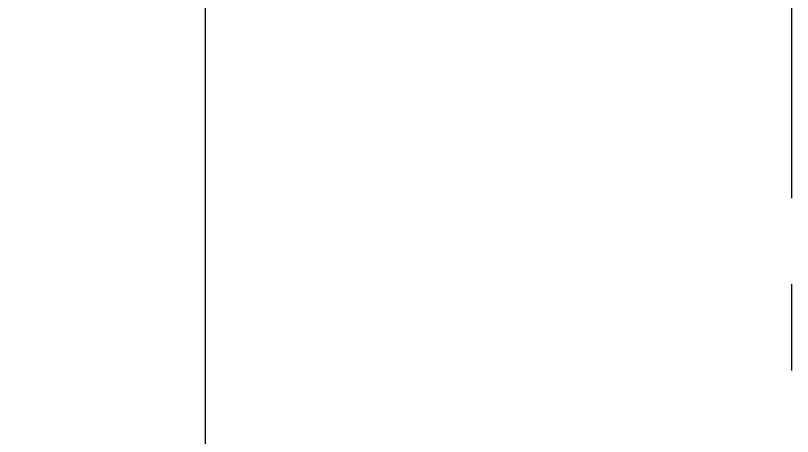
# Model space of a CAD drawing. Extents: x 1661 to 2451, y 0 to 579.
# Drawn here: x 2144.65 to 2167.18, y 285.48 to 297.68 of the extents above; entities that cross this region are included whole.
import ezdxf

# ---------------------------------------------------------------- set-up
doc = ezdxf.new("R2010")
doc.units = 0
doc.header["$LTSCALE"] = 10
doc.header["$MEASUREMENT"] = 0
doc.header["$PDMODE"] = 3
doc.header["$PDSIZE"] = -10
doc.linetypes.add('CENTER', pattern=[2, 1.25, -0.25, 0.25, -0.25])
doc.layers.get('0').update_dxf_attribs({"linetype": 'CONTINUOUS'})
doc.layers.get('DEFPOINTS').update_dxf_attribs({"linetype": 'CONTINUOUS'})
doc.layers.add('1', color=7, linetype='CONTINUOUS')
doc.layers.add('BODY', color=7, linetype='CONTINUOUS')
doc.styles.add('Daelim Dimension', font='')
doc.styles.get('Daelim Dimension').set_extended_font_data('나눔고딕')
doc.dimstyles.new('DEFAULT', dxfattribs={"dimscale": 2, "dimtxt": 2, "dimasz": 2, "dimexe": 0, "dimexo": 2, "dimgap": 1, "dimtad": 1, "dimdec": 0, "dimzin": 9, "dimdsep": 46, "dimtxsty": 'Daelim Dimension', "dimcen": 0.5, "dimclrd": 5, "dimclre": 5, "dimclrt": 256, "dimadec": 1, "dimazin": 0, "dimtfac": 1, "dimtdec": 0, "dimtix": 1, "dimtmove": 0, "dimatfit": 3, "dimfxl": 1, "dimtolj": 1, "dimtzin": 1, "dimlwd": 9, "dimlwe": 9, "dimarcsym": 0})

# ---------------------------------------------------------------- blocks, each defined once
blk = doc.blocks.new('*D11')
at = {"color": 5, "lineweight": 9, "ltscale": 0.5, "transparency": 16777216}
for p, q in [((2146.989, 470.764), (1973.318, 470.764)), ((1975.318, 466.764), (1975.318, 277.281)), ((2140.649, 273.281), (1973.318, 273.281))]:
    blk.add_line(p, q, dxfattribs=at)
at = {"color": 5, "linetype": 'ByBlock', "lineweight": 9, "ltscale": 0.5, "transparency": 16777216}
for p, q in [((2212.678, 377.281), (2263.051, 377.281)), ((2263.051, 373.281), (2263.051, 277.281)), ((2212.678, 273.281), (2263.051, 273.281))]:
    blk.add_line(p, q, dxfattribs=at)
at = {"color": 5, "ltscale": 0.5, "transparency": 16777216}
for points in [[(1974.651, 466.764), (1975.984, 466.764), (1975.318, 470.764)], [(2262.384, 373.281), (2263.717, 373.281), (2263.051, 377.281)], [(1974.651, 277.281), (1975.984, 277.281), (1975.318, 273.281)], [(2262.384, 277.281), (2263.717, 277.281), (2263.051, 273.281)]]:
    blk.add_solid(points, dxfattribs=at)
at = {"layer": 'DEFPOINTS', "color": 0, "ltscale": 0.5, "transparency": 16777216}
for p in [(2150.989, 470.764), (2208.678, 377.281), (1975.318, 273.281), (2144.649, 273.281), (2208.678, 273.281), (2263.051, 273.281)]:
    blk.add_point(p, dxfattribs=at)
at = {"color": 7, "ltscale": 0.5, "transparency": 16777216, "insert": (1967.874, 372.022), "char_height": 10, "attachment_point": 5, "rotation": 90, "style": 'Daelim Dimension'}
blk.add_mtext('\\A1;197', dxfattribs=at)
at = {"ltscale": 0.5, "transparency": 16777216, "insert": (2258.887, 325.281), "char_height": 4, "attachment_point": 5, "rotation": 90, "style": 'Daelim Dimension'}
blk.add_mtext('\\A1;104', dxfattribs=at)
blk = doc.blocks.new('*D12')
at = {"color": 5, "lineweight": 9, "ltscale": 0.5, "transparency": 16777216}
for p, q in [((2027.153, 387.94), (2027.153, 224.677)), ((2167.149, 249.972), (2167.149, 224.677)), ((2031.153, 226.677), (2163.149, 226.677))]:
    blk.add_line(p, q, dxfattribs=at)
at = {"color": 5, "ltscale": 0.5, "transparency": 16777216}
for points in [[(2031.153, 227.344), (2031.153, 226.011), (2027.153, 226.677)], [(2163.149, 227.344), (2163.149, 226.011), (2167.149, 226.677)]]:
    blk.add_solid(points, dxfattribs=at)
at = {"layer": 'DEFPOINTS', "color": 0, "ltscale": 0.5, "transparency": 16777216}
for p in [(2027.153, 391.94), (2167.149, 253.972), (2167.149, 226.677)]:
    blk.add_point(p, dxfattribs=at)
at = {"color": 7, "ltscale": 0.5, "transparency": 16777216, "insert": (2097.151, 234.085), "char_height": 10, "attachment_point": 5, "style": 'Daelim Dimension'}
blk.add_mtext('\\A1;140', dxfattribs=at)

msp = doc.modelspace()

# ---------------------------------------------------------------- linework, layer by layer
at = {"layer": '1', "color": 7, "linetype": 'Continuous', "lineweight": 18}
msp.add_open_spline([(2150.149, 396.58), (2150.149, 277.782)], degree=1, dxfattribs=at)
at = {"layer": 'BODY', "color": 1, "linetype": 'CENTER', "lineweight": 5}
msp.add_line((2167.149, 484.893), (2167.149, 86.771), dxfattribs=at)

# ---------------------------------------------------------------- dimensions: what is measured, and where the dimension line sits
at = {"color": 5, "ltscale": 0.5}
dim = msp.add_linear_dim(base=(1975.318, 273.281), p1=(2150.989, 470.764), p2=(2144.649, 273.281), angle=90, dimstyle='DEFAULT', override={"dimtxt": 5, "dimexe": 1, "dimclrt": 7}, dxfattribs=at)
dim.commit()
dim.dimension.update_dxf_attribs({"geometry": '*D11', "text_midpoint": (1967.874, 372.022)})
dim = msp.add_linear_dim(base=(2167.149, 226.677), p1=(2027.153, 391.94), p2=(2167.149, 253.972), dimstyle='DEFAULT', override={"dimtxt": 5, "dimexe": 1, "dimclrt": 7}, dxfattribs=at)
dim.commit()
dim.dimension.update_dxf_attribs({"geometry": '*D12', "text_midpoint": (2097.151, 234.085)})

doc.saveas('drawing.dxf')
